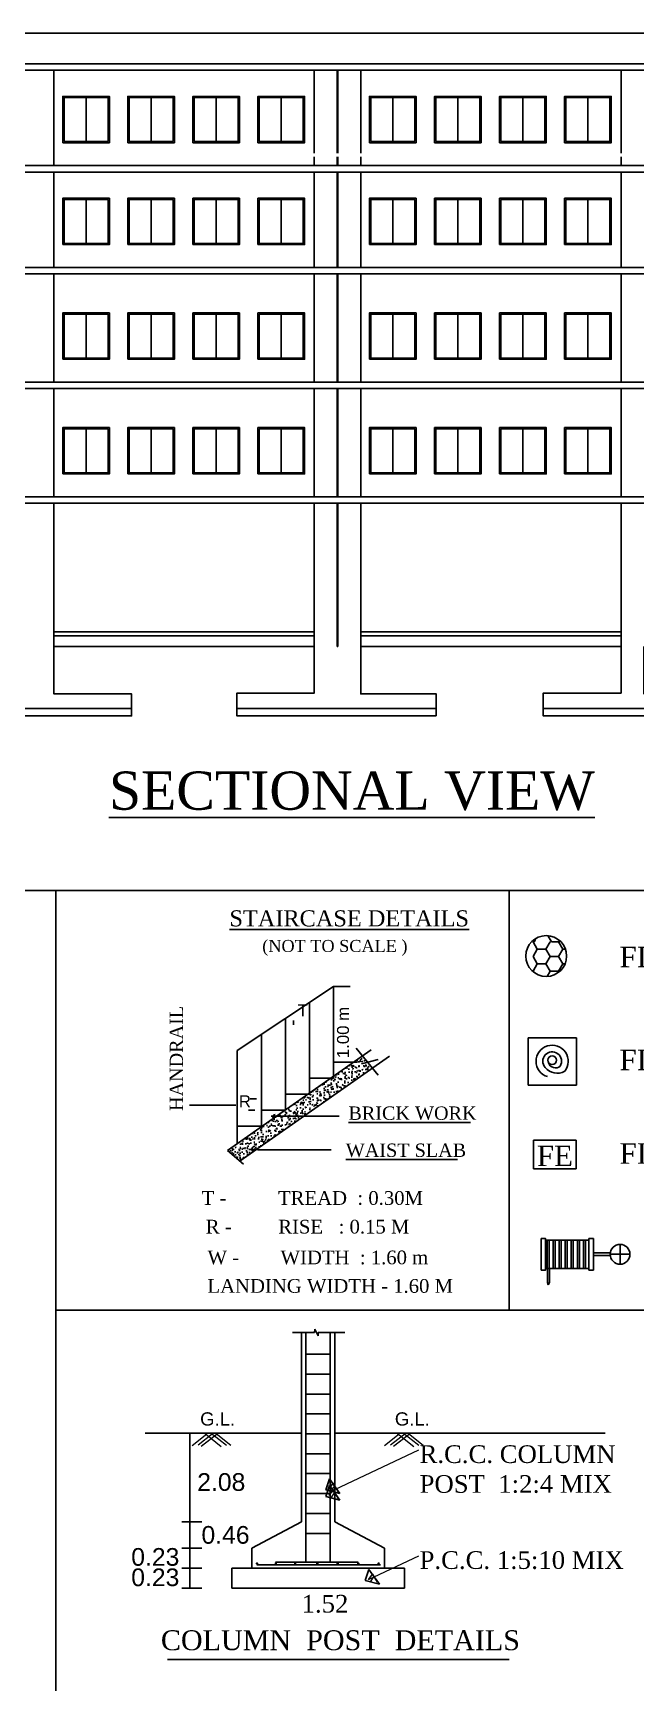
# Model space of a CAD drawing. Header units: metres. Extents: x 3229 to 14086, y -2906 to 1156.
# Drawn here: x 13970.4 to 13994.1, y -2801.5 to -2736.4 of the extents above; entities that cross this region are included whole.
import ezdxf

# ---------------------------------------------------------------- set-up
doc = ezdxf.new("R2010")
doc.units = ezdxf.units.M
doc.header["$MEASUREMENT"] = 0
doc.linetypes.add('DASHED2', pattern=[0.375, 0.25, -0.125])
doc.styles.add('00', font='romantic.ttf')
doc.styles.add('i', font='romantic.ttf')
doc.styles.add('Schedule', font='times.ttf', dxfattribs={"height": 9})
doc.styles.get("Standard").update_dxf_attribs({"font": 'arial.ttf'})
doc.styles.add('TIMES NEW ROMAN', font='times.ttf')
doc.dimstyles.new('Aec_Arch_I$7', dxfattribs={"dimtxt": 0.2, "dimasz": 0.125, "dimexe": 0.125, "dimexo": 0.125, "dimgap": 0.0625, "dimtad": 0, "dimzin": 3, "dimdsep": 46, "dimtxsty": 'Standard', "dimcen": 0.09375, "dimdle": 0.125, "dimadec": 0, "dimazin": 0, "dimtfac": 0.75, "dimtofl": 0, "dimtmove": 2, "dimatfit": 3, "dimfxl": 0, "dimfrac": 1, "dimtolj": 1, "dimtzin": 0, "dimarcsym": 0})

msp = doc.modelspace()

# ---------------------------------------------------------------- hatches: boundary and pattern name
h = msp.add_hatch()
h.set_pattern_fill('AR-CONC', color=0, scale=0.052337, style=0)
h.set_pattern_definition([(50, (13826.35995, -2817.22444), (0.37539305, -0.03284264), [0.0392528, -0.4317809]), (355, (13826.35995, -2817.22444), (-0.0726184, 0.3936754), [0.03140225, -0.3454247]), (100.4514, (13826.39123, -2817.22718), (0.3027749, 0.3608325), [0.03335976, -0.3669573]), (46.1842, (13826.35995, -2817.11976), (0.5585628, -0.0866278), [0.0588792, -0.6476714]), (96.6356, (13826.4065, -2817.127), (0.4891752, 0.5098249), [0.0500396, -0.5504359]), (351.1842, (13826.35995, -2817.11976), (0.4891748, 0.5098252), [0.0471034, -0.5181371]), (21, (13826.4123, -2817.14593), (0.31240373, -0.210719), [0.0392528, -0.4317809]), (326, (13826.4123, -2817.14593), (0.1273441, 0.3795224), [0.03140225, -0.3454247]), (71.4514, (13826.43832, -2817.1635), (0.439748, 0.16880305), [0.03335976, -0.3669573]), (37.5, (13826.35995, -2817.22444), (0.00636411, 0.17422693), [0, -0.34123777, 0, -0.35065845, 0, -0.34673317]), (7.5, (13826.35995, -2817.22444), (0.13768292, 0.20642358), [0, -0.19992765, 0, -0.3333872, 0, -0.13215113]), (327.5, (13826.24324, -2817.22444), (0.27938708, -0.01180456), [0, -0.1308427, 0, -0.40822924, 0, -0.5416888]), (317.5, (13826.1909, -2817.22444), (0.30522262, 0.05239203), [0, -0.1700955, 0, -0.2711061, 0, -0.38467755])])
h.paths.add_polyline_path([(13983.71, -2777.056), (13983.325, -2776.579), (13982.182, -2777.379), (13982.182, -2777.449), (13982.083, -2777.449), (13981.24, -2778.04), (13981.24, -2778.077), (13981.187, -2778.077), (13980.298, -2778.7), (13980.298, -2778.705), (13980.291, -2778.705), (13978.025, -2780.293), (13978.213, -2780.45), (13978.509, -2780.7)])
h = msp.add_hatch()
h.set_pattern_fill('ANSI32', color=0, scale=0.63298, angle=45, style=0)
h.set_pattern_definition([(90, (8423.36457, -3863.0937), (-0.237367517, 0), []), (90, (8423.4437, -3863.01458), (-0.237367517, 0), [])])
h.paths.add_polyline_path([(13992.213, -2783.803), (13990.515, -2783.803), (13990.515, -2784.926), (13992.213, -2784.926)])

# ---------------------------------------------------------------- linework, layer by layer
at = {"color": 0, "ltscale": 0.2}
for p, q in [((14015.714, -2736.432), (13948.998, -2736.432)), ((13900.604, -2737.632), (14064.065, -2737.632)), ((13900.604, -2737.882), (14064.065, -2737.882)), ((13971.228, -2741.632), (13971.228, -2737.882)), ((13981.443, -2741.142), (13981.443, -2737.882)), ((13982.344, -2741.142), (13982.344, -2737.882)), ((13982.369, -2741.142), (13982.369, -2737.882)), ((13983.269, -2741.142), (13983.269, -2737.882)), ((13993.484, -2741.142), (13993.484, -2737.882)), ((13972.488, -2738.962), (13972.488, -2740.682)), ((13975.041, -2738.962), (13975.041, -2740.682)), ((13977.594, -2738.962), (13977.594, -2740.682)), ((13980.148, -2738.962), (13980.148, -2740.682)), ((13984.526, -2738.962), (13984.526, -2740.682)), ((13987.079, -2738.962), (13987.079, -2740.682)), ((13989.632, -2738.962), (13989.632, -2740.682)), ((13992.185, -2738.962), (13992.185, -2740.682)), ((13900.604, -2741.632), (14064.065, -2741.632)), ((13971.228, -2741.632), (13971.228, -2741.292)), ((13981.443, -2741.632), (13981.443, -2741.292)), ((13982.344, -2741.632), (13982.344, -2741.292)), ((13982.369, -2741.632), (13982.369, -2741.292)), ((13983.269, -2741.632), (13983.269, -2741.292)), ((13993.484, -2741.632), (13993.484, -2741.292)), ((13900.604, -2741.882), (14064.065, -2741.882)), ((13971.228, -2745.632), (13971.228, -2741.882)), ((13981.443, -2745.632), (13981.443, -2741.882)), ((13982.344, -2745.632), (13982.344, -2741.882)), ((13982.369, -2745.632), (13982.369, -2741.882)), ((13983.269, -2745.632), (13983.269, -2741.882)), ((13993.484, -2745.632), (13993.484, -2741.882)), ((13972.488, -2742.962), (13972.488, -2744.682)), ((13975.041, -2742.962), (13975.041, -2744.682)), ((13977.594, -2742.962), (13977.594, -2744.682)), ((13980.148, -2742.962), (13980.148, -2744.682)), ((13984.526, -2742.962), (13984.526, -2744.682)), ((13987.079, -2742.962), (13987.079, -2744.682)), ((13989.632, -2742.962), (13989.632, -2744.682)), ((13992.185, -2742.962), (13992.185, -2744.682)), ((13900.604, -2745.632), (14064.065, -2745.632)), ((13900.604, -2745.882), (14064.065, -2745.882)), ((13971.228, -2750.132), (13971.228, -2745.882)), ((13981.443, -2750.132), (13981.443, -2745.882)), ((13982.344, -2750.132), (13982.344, -2745.882)), ((13982.369, -2750.132), (13982.369, -2745.882)), ((13983.269, -2750.132), (13983.269, -2745.882)), ((13993.484, -2750.132), (13993.484, -2745.882)), ((13972.488, -2747.462), (13972.488, -2749.182)), ((13975.041, -2747.462), (13975.041, -2749.182)), ((13977.594, -2747.462), (13977.594, -2749.182)), ((13980.148, -2747.462), (13980.148, -2749.182)), ((13984.526, -2747.462), (13984.526, -2749.182)), ((13987.079, -2747.462), (13987.079, -2749.182)), ((13989.632, -2747.462), (13989.632, -2749.182)), ((13992.185, -2747.462), (13992.185, -2749.182)), ((13900.604, -2750.132), (14064.065, -2750.132)), ((13900.604, -2750.382), (14064.065, -2750.382)), ((13971.228, -2754.632), (13971.228, -2750.382)), ((13981.443, -2754.632), (13981.443, -2750.382)), ((13982.344, -2754.632), (13982.344, -2750.382)), ((13982.369, -2754.632), (13982.369, -2750.382)), ((13983.269, -2754.632), (13983.269, -2750.382)), ((13993.484, -2754.632), (13993.484, -2750.382)), ((13972.488, -2751.962), (13972.488, -2753.682)), ((13975.041, -2751.962), (13975.041, -2753.682)), ((13977.594, -2751.962), (13977.594, -2753.682)), ((13980.148, -2751.962), (13980.148, -2753.682)), ((13984.526, -2751.962), (13984.526, -2753.682)), ((13987.079, -2751.962), (13987.079, -2753.682)), ((13989.632, -2751.962), (13989.632, -2753.682)), ((13992.185, -2751.962), (13992.185, -2753.682)), ((13900.604, -2754.632), (14064.065, -2754.632)), ((13900.604, -2754.882), (14064.065, -2754.882)), ((13971.228, -2760.502), (13971.228, -2754.882)), ((13981.443, -2760.502), (13981.443, -2754.882)), ((13982.344, -2760.502), (13982.344, -2754.882)), ((13982.369, -2760.502), (13982.369, -2754.882)), ((13983.269, -2760.502), (13983.269, -2754.882)), ((13993.484, -2760.502), (13993.484, -2754.882)), ((13971.228, -2759.932), (13981.443, -2759.932)), ((13971.228, -2760.082), (13981.443, -2760.082)), ((13971.228, -2760.502), (13981.443, -2760.502)), ((13982.344, -2759.932), (13982.369, -2759.932)), ((13982.344, -2760.082), (13982.369, -2760.082)), ((13982.344, -2760.502), (13982.369, -2760.502)), ((13983.269, -2759.932), (13993.484, -2759.932)), ((13983.269, -2760.082), (13993.484, -2760.082)), ((13983.269, -2760.502), (13993.484, -2760.502)), ((13978.409, -2762.932), (13986.234, -2762.932))]:
    msp.add_line(p, q, dxfattribs=at)
at = {"color": 0}
for p, q in [((13925.773, -2770.08), (13971.299, -2770.08)), ((14039.122, -2770.08), (13971.299, -2770.08)), ((13971.299, -2770.08), (13971.299, -2801.493)), ((13989.097, -2770.08), (13989.097, -2786.555)), ((13990.03, -2772.091), (13990.081, -2772.091)), ((13990.197, -2772.381), (13990.03, -2772.091)), ((13990.081, -2772.091), (13990.13, -2772.005)), ((13990.532, -2772.381), (13990.7, -2772.091)), ((13990.751, -2772.091), (13990.613, -2771.853)), ((13990.751, -2772.091), (13991.085, -2772.091)), ((13991.202, -2772.381), (13991.035, -2772.091)), ((13991.085, -2772.091), (13991.114, -2772.04)), ((13990.03, -2772.671), (13990.197, -2772.381)), ((13990.197, -2772.961), (13990.03, -2772.671)), ((13990.197, -2772.381), (13990.532, -2772.381)), ((13990.7, -2772.671), (13990.532, -2772.381)), ((13990.532, -2772.961), (13990.7, -2772.671)), ((13990.7, -2772.671), (13991.035, -2772.671)), ((13991.035, -2772.671), (13991.202, -2772.381)), ((13991.202, -2772.961), (13991.035, -2772.671)), ((13991.202, -2772.381), (13991.302, -2772.381)), ((13990.03, -2773.251), (13990.197, -2772.961)), ((13990.197, -2772.961), (13990.532, -2772.961)), ((13990.7, -2773.251), (13990.532, -2772.961)), ((13990.582, -2773.455), (13990.7, -2773.251)), ((13990.7, -2773.251), (13991.035, -2773.251)), ((13991.035, -2773.251), (13991.202, -2772.961)), ((13991.051, -2773.279), (13991.035, -2773.251)), ((13991.202, -2772.961), (13991.289, -2772.961)), ((13978.426, -2776.366), (13982.194, -2773.854)), ((13982.194, -2776.817), (13982.194, -2773.854)), ((13982.194, -2773.854), (13982.853, -2773.854)), ((13981.252, -2777.445), (13981.252, -2774.482)), ((13980.31, -2778.073), (13980.31, -2775.11)), ((13979.368, -2778.701), (13979.368, -2775.738)), ((13989.835, -2775.859), (13991.739, -2775.859)), ((13991.739, -2775.859), (13991.739, -2777.726)), ((13978.038, -2780.288), (13983.673, -2776.339)), ((13978.426, -2779.329), (13978.426, -2776.366)), ((13978.534, -2780.687), (13984.394, -2776.58)), ((13983.09, -2776.27), (13983.947, -2777.331)), ((13983.947, -2776.715), (13983.296, -2776.886)), ((13982.194, -2776.817), (13983.136, -2776.817)), ((13982.194, -2777.445), (13982.194, -2776.817)), ((13980.31, -2778.073), (13981.252, -2778.073)), ((13980.31, -2778.701), (13980.31, -2778.073)), ((13981.252, -2778.073), (13981.252, -2777.445)), ((13981.252, -2777.445), (13982.194, -2777.445)), ((13991.739, -2777.726), (13989.835, -2777.726)), ((13979.368, -2778.701), (13980.31, -2778.701)), ((13979.368, -2779.329), (13979.368, -2778.701)), ((13978.426, -2779.329), (13979.368, -2779.329)), ((13978.426, -2780.016), (13978.426, -2779.329)), ((13979.758, -2778.94), (13982.416, -2778.94)), ((13982.785, -2779.186), (13987.572, -2779.186)), ((13978.038, -2780.288), (13978.67, -2780.822)), ((13979.225, -2780.245), (13978.874, -2780.245)), ((13979.231, -2780.256), (13982.109, -2780.256)), ((13982.683, -2780.64), (13987.062, -2780.64)), ((13993.057, -2784.36), (13993.834, -2784.36)), ((13993.445, -2783.972), (13993.445, -2784.748)), ((13990.592, -2785.469), (13990.623, -2785.563)), ((13990.623, -2785.563), (13990.676, -2785.469)), ((14010.143, -2786.555), (13971.299, -2786.555)), ((13980.591, -2787.427), (13981.459, -2787.427)), ((13980.945, -2789.831), (13980.945, -2787.427)), ((13981.118, -2789.831), (13981.118, -2787.427)), ((13981.459, -2787.427), (13981.471, -2787.297)), ((13981.471, -2787.297), (13981.601, -2787.563)), ((13981.601, -2787.563), (13981.601, -2787.425)), ((13981.601, -2787.425), (13982.649, -2787.425)), ((13982.074, -2789.852), (13982.074, -2787.425)), ((13982.246, -2789.831), (13982.246, -2787.425)), ((13981.118, -2788.282), (13982.074, -2788.282)), ((13981.118, -2789.063), (13982.074, -2789.063)), ((13980.945, -2791.383), (13980.945, -2789.831)), ((13981.118, -2791.383), (13981.118, -2789.831)), ((13981.118, -2789.844), (13982.074, -2789.844)), ((13982.074, -2791.404), (13982.074, -2789.852)), ((13982.246, -2791.383), (13982.246, -2789.831)), ((13981.118, -2790.625), (13982.074, -2790.625)), ((13976.56, -2791.383), (13974.805, -2791.383)), ((13976.56, -2791.383), (13980.945, -2791.383)), ((13976.56, -2791.383), (13976.56, -2797.457)), ((13980.945, -2791.383), (13980.945, -2794.854)), ((13981.118, -2791.383), (13981.118, -2796.439)), ((13981.118, -2791.406), (13982.074, -2791.406)), ((13982.074, -2791.404), (13982.074, -2796.448)), ((13982.246, -2791.383), (13987.328, -2791.383)), ((13982.246, -2791.383), (13982.246, -2794.854)), ((13987.328, -2791.383), (13992.863, -2791.383)), ((13981.118, -2792.187), (13982.074, -2792.187)), ((13981.118, -2792.187), (13982.074, -2792.187)), ((13981.118, -2792.187), (13982.074, -2792.187)), ((13981.118, -2792.968), (13982.074, -2792.968)), ((13981.898, -2793.606), (13982.04, -2793.167)), ((13981.898, -2793.867), (13982.04, -2793.428)), ((13982.453, -2793.745), (13981.898, -2793.606)), ((13982.04, -2793.167), (13982.453, -2793.745)), ((13982.239, -2793.446), (13982.04, -2793.167)), ((13982.04, -2793.428), (13982.453, -2794.006)), ((13982.239, -2793.706), (13982.04, -2793.428)), ((13981.118, -2793.749), (13982.074, -2793.749)), ((13981.118, -2793.749), (13982.074, -2793.749)), ((13982.453, -2794.006), (13981.898, -2793.867)), ((13977.03, -2794.854), (13976.251, -2794.854)), ((13976.56, -2794.854), (13977.03, -2794.854)), ((13978.992, -2795.895), (13980.945, -2794.854)), ((13981.118, -2794.53), (13982.074, -2794.53)), ((13981.118, -2794.53), (13982.074, -2794.53)), ((13981.118, -2794.53), (13982.074, -2794.53)), ((13982.246, -2794.854), (13984.199, -2795.895)), ((13981.118, -2795.311), (13982.074, -2795.311)), ((13977.03, -2795.895), (13976.251, -2795.895)), ((13976.56, -2795.895), (13977.03, -2795.895)), ((13978.992, -2796.676), (13978.992, -2795.895)), ((13984.199, -2796.676), (13984.199, -2795.895)), ((13977.03, -2796.676), (13976.251, -2796.676)), ((13976.56, -2796.676), (13977.03, -2796.676)), ((13978.992, -2796.676), (13978.211, -2796.676)), ((13978.211, -2797.457), (13978.211, -2796.676)), ((13978.992, -2796.676), (13984.199, -2796.676)), ((13980.945, -2796.676), (13978.992, -2796.676)), ((13979.191, -2796.544), (13984.048, -2796.544)), ((13979.928, -2796.439), (13981.118, -2796.439)), ((13980.945, -2796.676), (13982.246, -2796.676)), ((13980.945, -2796.676), (13982.246, -2796.676)), ((13981.118, -2796.439), (13982.074, -2796.439)), ((13983.166, -2796.448), (13982.074, -2796.448)), ((13983.445, -2797.168), (13983.588, -2796.729)), ((13983.787, -2797.007), (13983.588, -2796.729)), ((13983.588, -2796.729), (13984.001, -2797.307)), ((13984.199, -2796.676), (13984.98, -2796.676)), ((13984.98, -2797.457), (13984.98, -2796.676)), ((13977.03, -2797.457), (13976.251, -2797.457)), ((13976.56, -2797.457), (13977.03, -2797.457)), ((13978.992, -2797.457), (13978.211, -2797.457)), ((13978.992, -2797.457), (13984.199, -2797.457)), ((13980.945, -2797.457), (13978.992, -2797.457)), ((13980.945, -2797.457), (13982.246, -2797.457)), ((13984.001, -2797.307), (13983.445, -2797.168)), ((13984.199, -2797.457), (13984.98, -2797.457)), ((13975.684, -2800.259), (13989.09, -2800.259))]:
    msp.add_line(p, q, dxfattribs=at)
at = {"color": 0, "linetype": 'DASHED2'}
for p, q in [((13980.626, -2775.355), (13980.626, -2775.181)), ((13981.252, -2775.184), (13981.252, -2775.01)), ((13981.252, -2775.01), (13981.252, -2775.33)), ((13981.252, -2775.024), (13981.252, -2775.344)), ((13978.863, -2778.701), (13979.183, -2778.701)), ((13979.038, -2778.701), (13978.863, -2778.701)), ((13978.925, -2778.262), (13979.245, -2778.262))]:
    msp.add_line(p, q, dxfattribs=at)
at = {"color": 0, "lineweight": -2}
for p, q in [((13989.835, -2775.859), (13989.835, -2777.726)), ((13990.043, -2779.88), (13990.043, -2781.006))]:
    msp.add_line(p, q, dxfattribs=at)
at = {"color": 0, "linetype": 'ByBlock'}
for p, q in [((13990.043, -2779.88), (13991.728, -2779.88)), ((13991.728, -2779.88), (13991.728, -2781.006)), ((13991.728, -2781.006), (13990.043, -2781.006))]:
    msp.add_line(p, q, dxfattribs=at)
at = {"color": 0, "lineweight": 20}
for p, q in [((13976.655, -2791.859), (13977.225, -2791.408)), ((13976.888, -2791.841), (13977.458, -2791.389)), ((13977.01, -2791.895), (13977.649, -2791.389)), ((13977.06, -2791.85), (13977.63, -2791.399)), ((13977.798, -2791.913), (13977.16, -2791.408)), ((13977.997, -2791.868), (13977.393, -2791.389)), ((13978.169, -2791.859), (13977.599, -2791.408)), ((13984.204, -2791.859), (13984.774, -2791.408)), ((13984.438, -2791.841), (13985.007, -2791.389)), ((13984.56, -2791.895), (13985.198, -2791.389)), ((13984.609, -2791.85), (13985.179, -2791.399)), ((13985.348, -2791.913), (13984.71, -2791.408)), ((13985.547, -2791.868), (13984.943, -2791.389)), ((13985.718, -2791.859), (13985.149, -2791.408)), ((13982.246, -2793.588), (13985.555, -2792.033)), ((13982.176, -2793.336), (13982.018, -2793.556)), ((13982.176, -2793.596), (13982.018, -2793.816)), ((13982.181, -2793.342), (13982.023, -2793.562)), ((13982.181, -2793.602), (13982.023, -2793.822)), ((13982.239, -2793.446), (13982.08, -2793.665)), ((13982.176, -2793.336), (13982.301, -2793.556)), ((13982.176, -2793.596), (13982.301, -2793.816)), ((13982.181, -2793.342), (13982.306, -2793.562)), ((13982.181, -2793.602), (13982.306, -2793.822)), ((13982.239, -2793.446), (13982.364, -2793.665)), ((13982.239, -2793.706), (13982.08, -2793.926)), ((13982.239, -2793.706), (13982.364, -2793.926)), ((13983.571, -2797.123), (13985.555, -2796.19)), ((13983.724, -2796.897), (13983.566, -2797.117)), ((13983.729, -2796.903), (13983.571, -2797.123)), ((13983.724, -2796.897), (13983.849, -2797.117)), ((13983.729, -2796.903), (13983.854, -2797.123)), ((13983.787, -2797.007), (13983.628, -2797.227)), ((13983.787, -2797.007), (13983.912, -2797.227))]:
    msp.add_line(p, q, dxfattribs=at)
at = {"color": 0, "ltscale": 0.2}
for points in [[(13971.574, -2740.732), (13971.574, -2738.912), (13973.403, -2738.912), (13973.403, -2740.732)], [(13971.624, -2740.682), (13971.624, -2738.962), (13973.353, -2738.962), (13973.353, -2740.682)], [(13974.127, -2740.732), (13974.127, -2738.912), (13975.956, -2738.912), (13975.956, -2740.732)], [(13974.177, -2740.682), (13974.177, -2738.962), (13975.906, -2738.962), (13975.906, -2740.682)], [(13976.68, -2740.732), (13976.68, -2738.912), (13978.509, -2738.912), (13978.509, -2740.732)], [(13976.73, -2740.682), (13976.73, -2738.962), (13978.459, -2738.962), (13978.459, -2740.682)], [(13979.233, -2740.732), (13979.233, -2738.912), (13981.062, -2738.912), (13981.062, -2740.732)], [(13979.283, -2740.682), (13979.283, -2738.962), (13981.012, -2738.962), (13981.012, -2740.682)], [(13983.611, -2740.732), (13983.611, -2738.912), (13985.44, -2738.912), (13985.44, -2740.732)], [(13983.661, -2740.682), (13983.661, -2738.962), (13985.39, -2738.962), (13985.39, -2740.682)], [(13986.164, -2740.732), (13986.164, -2738.912), (13987.993, -2738.912), (13987.993, -2740.732)], [(13986.214, -2740.682), (13986.214, -2738.962), (13987.943, -2738.962), (13987.943, -2740.682)], [(13988.718, -2740.732), (13988.718, -2738.912), (13990.546, -2738.912), (13990.546, -2740.732)], [(13988.768, -2740.682), (13988.768, -2738.962), (13990.496, -2738.962), (13990.496, -2740.682)], [(13991.271, -2740.732), (13991.271, -2738.912), (13993.099, -2738.912), (13993.099, -2740.732)], [(13991.321, -2740.682), (13991.321, -2738.962), (13993.049, -2738.962), (13993.049, -2740.682)], [(13971.574, -2744.732), (13971.574, -2742.912), (13973.403, -2742.912), (13973.403, -2744.732)], [(13974.127, -2744.732), (13974.127, -2742.912), (13975.956, -2742.912), (13975.956, -2744.732)], [(13976.68, -2744.732), (13976.68, -2742.912), (13978.509, -2742.912), (13978.509, -2744.732)], [(13979.233, -2744.732), (13979.233, -2742.912), (13981.062, -2742.912), (13981.062, -2744.732)], [(13983.611, -2744.732), (13983.611, -2742.912), (13985.44, -2742.912), (13985.44, -2744.732)], [(13986.164, -2744.732), (13986.164, -2742.912), (13987.993, -2742.912), (13987.993, -2744.732)], [(13988.718, -2744.732), (13988.718, -2742.912), (13990.546, -2742.912), (13990.546, -2744.732)], [(13991.271, -2744.732), (13991.271, -2742.912), (13993.099, -2742.912), (13993.099, -2744.732)], [(13971.624, -2744.682), (13971.624, -2742.962), (13973.353, -2742.962), (13973.353, -2744.682)], [(13974.177, -2744.682), (13974.177, -2742.962), (13975.906, -2742.962), (13975.906, -2744.682)], [(13976.73, -2744.682), (13976.73, -2742.962), (13978.459, -2742.962), (13978.459, -2744.682)], [(13979.283, -2744.682), (13979.283, -2742.962), (13981.012, -2742.962), (13981.012, -2744.682)], [(13983.661, -2744.682), (13983.661, -2742.962), (13985.39, -2742.962), (13985.39, -2744.682)], [(13986.214, -2744.682), (13986.214, -2742.962), (13987.943, -2742.962), (13987.943, -2744.682)], [(13988.768, -2744.682), (13988.768, -2742.962), (13990.496, -2742.962), (13990.496, -2744.682)], [(13991.321, -2744.682), (13991.321, -2742.962), (13993.049, -2742.962), (13993.049, -2744.682)], [(13971.574, -2749.232), (13971.574, -2747.412), (13973.403, -2747.412), (13973.403, -2749.232)], [(13971.624, -2749.182), (13971.624, -2747.462), (13973.353, -2747.462), (13973.353, -2749.182)], [(13974.127, -2749.232), (13974.127, -2747.412), (13975.956, -2747.412), (13975.956, -2749.232)], [(13974.177, -2749.182), (13974.177, -2747.462), (13975.906, -2747.462), (13975.906, -2749.182)], [(13976.68, -2749.232), (13976.68, -2747.412), (13978.509, -2747.412), (13978.509, -2749.232)], [(13976.73, -2749.182), (13976.73, -2747.462), (13978.459, -2747.462), (13978.459, -2749.182)], [(13979.233, -2749.232), (13979.233, -2747.412), (13981.062, -2747.412), (13981.062, -2749.232)], [(13979.283, -2749.182), (13979.283, -2747.462), (13981.012, -2747.462), (13981.012, -2749.182)], [(13983.611, -2749.232), (13983.611, -2747.412), (13985.44, -2747.412), (13985.44, -2749.232)], [(13983.661, -2749.182), (13983.661, -2747.462), (13985.39, -2747.462), (13985.39, -2749.182)], [(13986.164, -2749.232), (13986.164, -2747.412), (13987.993, -2747.412), (13987.993, -2749.232)], [(13986.214, -2749.182), (13986.214, -2747.462), (13987.943, -2747.462), (13987.943, -2749.182)], [(13988.718, -2749.232), (13988.718, -2747.412), (13990.546, -2747.412), (13990.546, -2749.232)], [(13988.768, -2749.182), (13988.768, -2747.462), (13990.496, -2747.462), (13990.496, -2749.182)], [(13991.271, -2749.232), (13991.271, -2747.412), (13993.099, -2747.412), (13993.099, -2749.232)], [(13991.321, -2749.182), (13991.321, -2747.462), (13993.049, -2747.462), (13993.049, -2749.182)], [(13971.574, -2753.732), (13971.574, -2751.912), (13973.403, -2751.912), (13973.403, -2753.732)], [(13971.624, -2753.682), (13971.624, -2751.962), (13973.353, -2751.962), (13973.353, -2753.682)], [(13974.127, -2753.732), (13974.127, -2751.912), (13975.956, -2751.912), (13975.956, -2753.732)], [(13974.177, -2753.682), (13974.177, -2751.962), (13975.906, -2751.962), (13975.906, -2753.682)], [(13976.68, -2753.732), (13976.68, -2751.912), (13978.509, -2751.912), (13978.509, -2753.732)], [(13976.73, -2753.682), (13976.73, -2751.962), (13978.459, -2751.962), (13978.459, -2753.682)], [(13979.233, -2753.732), (13979.233, -2751.912), (13981.062, -2751.912), (13981.062, -2753.732)], [(13979.283, -2753.682), (13979.283, -2751.962), (13981.012, -2751.962), (13981.012, -2753.682)], [(13983.611, -2753.732), (13983.611, -2751.912), (13985.44, -2751.912), (13985.44, -2753.732)], [(13983.661, -2753.682), (13983.661, -2751.962), (13985.39, -2751.962), (13985.39, -2753.682)], [(13986.164, -2753.732), (13986.164, -2751.912), (13987.993, -2751.912), (13987.993, -2753.732)], [(13986.214, -2753.682), (13986.214, -2751.962), (13987.943, -2751.962), (13987.943, -2753.682)], [(13988.718, -2753.732), (13988.718, -2751.912), (13990.546, -2751.912), (13990.546, -2753.732)], [(13988.768, -2753.682), (13988.768, -2751.962), (13990.496, -2751.962), (13990.496, -2753.682)], [(13991.271, -2753.732), (13991.271, -2751.912), (13993.099, -2751.912), (13993.099, -2753.732)], [(13991.321, -2753.682), (13991.321, -2751.962), (13993.049, -2751.962), (13993.049, -2753.682)]]:
    msp.add_lwpolyline(points, close=True, dxfattribs=at)
for points in [[(13971.228, -2760.502), (13971.228, -2762.365), (13974.278, -2762.365), (13974.278, -2763.232), (13967.278, -2763.232), (13967.278, -2762.932), (13974.278, -2762.932)], [(13981.443, -2760.502), (13981.443, -2762.332), (13978.409, -2762.332), (13978.409, -2762.932), (13978.409, -2763.232), (13986.234, -2763.232)], [(13983.269, -2760.502), (13983.269, -2762.365), (13986.234, -2762.365), (13986.234, -2763.232)], [(13994.384, -2760.502), (13994.384, -2762.365), (13997.434, -2762.365), (13997.434, -2763.232), (13990.434, -2763.232), (13990.434, -2762.932), (13997.434, -2762.932)], [(13993.484, -2760.502), (13993.484, -2762.332), (13990.434, -2762.332), (13990.434, -2762.932)]]:
    msp.add_lwpolyline(points, dxfattribs=at)
at = {"color": 0}
for points in [[(13990.353, -2783.743), (13990.526, -2783.743), (13990.526, -2784.977), (13990.353, -2784.977)], [(13990.526, -2783.798), (13992.225, -2783.798), (13992.225, -2784.922), (13990.526, -2784.922)], [(13992.225, -2783.743), (13992.399, -2783.743), (13992.399, -2784.977), (13992.225, -2784.977)], [(13992.399, -2784.308), (13993.057, -2784.308), (13993.057, -2784.412), (13992.399, -2784.412)]]:
    msp.add_lwpolyline(points, close=True, dxfattribs=at)
for points in [[(13990.592, -2784.922), (13990.592, -2785.469)], [(13990.676, -2784.922), (13990.676, -2785.469)]]:
    msp.add_lwpolyline(points, dxfattribs=at)
at = {"color": 0, "const_width": 0.0488}
for points in [[(13979.174, -2796.495, 1), (13979.223, -2796.495, 1)], [(13979.909, -2796.495, 1), (13979.958, -2796.495, 1)], [(13980.668, -2796.495, 1), (13980.716, -2796.495, 1)], [(13981.542, -2796.495, 1), (13981.591, -2796.495, 1)], [(13982.34, -2796.495, 1), (13982.388, -2796.495, 1)], [(13983.15, -2796.495, 1), (13983.199, -2796.495, 1)], [(13983.946, -2796.495, 1), (13983.995, -2796.495, 1)]]:
    msp.add_lwpolyline(points, format="xyb", close=True, dxfattribs=at)
at = {"color": 0}
for centre, radius in [((13990.549, -2772.654), 0.801), ((13990.781, -2776.743), 0.172), ((13993.445, -2784.36), 0.388)]:
    msp.add_circle(centre, radius, dxfattribs=at)
for centre, radius, start, end in [((13990.781, -2776.783), 0.631, 321.4372, 253.2573), ((13990.782, -2776.783), 0.368, 329.12635, 222.29362), ((13990.981, -2776.636), 0.615, 219.90119, 298.52807), ((13990.91, -2776.757), 0.285, 195.99312, 311.1342), ((13979.909, -2778.963), 0.0912, 92.33947, 207.46155), ((13979.124, -2780.242), 0.126, 101.58068, 215.47537)]:
    msp.add_arc(centre, radius, start, end, dxfattribs=at)
for points in [[(13982.04, -2793.167), (13982.453, -2793.745), (13981.898, -2793.606), (13982.04, -2793.167)], [(13982.04, -2793.428), (13982.453, -2794.006), (13981.898, -2793.867), (13982.04, -2793.428)], [(13983.588, -2796.729), (13984.001, -2797.307), (13983.445, -2797.168), (13983.588, -2796.729)]]:
    msp.add_solid(points, dxfattribs=at)
at = {"color": 0, "lineweight": 20}
for points in [[(13982.018, -2793.556), (13982.176, -2793.336), (13982.301, -2793.556), (13982.018, -2793.556)], [(13982.018, -2793.816), (13982.176, -2793.596), (13982.301, -2793.816), (13982.018, -2793.816)], [(13982.023, -2793.562), (13982.181, -2793.342), (13982.306, -2793.562), (13982.023, -2793.562)], [(13982.023, -2793.822), (13982.181, -2793.602), (13982.306, -2793.822), (13982.023, -2793.822)], [(13982.08, -2793.665), (13982.239, -2793.446), (13982.364, -2793.665), (13982.08, -2793.665)], [(13982.08, -2793.926), (13982.239, -2793.706), (13982.364, -2793.926), (13982.08, -2793.926)], [(13983.566, -2797.117), (13983.724, -2796.897), (13983.849, -2797.117), (13983.566, -2797.117)], [(13983.571, -2797.123), (13983.729, -2796.903), (13983.854, -2797.123), (13983.571, -2797.123)], [(13983.628, -2797.227), (13983.787, -2797.007), (13983.912, -2797.227), (13983.628, -2797.227)]]:
    msp.add_solid(points, dxfattribs=at)

# ---------------------------------------------------------------- texts
at = {"color": 0}
for s, height, style, p in [('%%USECTIONAL VIEW', 1.5, 'i', (13973.389, -2766.91)), ('FIRE ALARAM SYSTEM', 0.80388, 'TIMES NEW ROMAN', (13993.424, -2773.092)), ('FIRE WATER PIPE', 0.80388, 'TIMES NEW ROMAN', (13993.424, -2777.133)), ('BRICK WORK', 0.5234, '00', (13982.785, -2779.081)), ('WAIST SLAB', 0.5234, '00', (13982.683, -2780.536)), ('FIRE FIGHTING EQUPEMENTS', 0.80388, 'TIMES NEW ROMAN', (13993.424, -2780.804)), ('FE', 0.8039, 'Schedule', (13990.179, -2780.899)), ('W -        WIDTH  : 1.60 m', 0.53789, '00', (13977.255, -2784.751)), ('LANDING WIDTH - 1.60 M', 0.53789, '00', (13977.255, -2785.87)), ('R.C.C. COLUMN', 0.69427, '00', (13985.577, -2792.55)), ('POST  1:2:4 MIX', 0.69427, '00', (13985.578, -2793.72)), ('P.C.C. 1:5:10 MIX', 0.69427, '00', (13985.578, -2796.707)), ('1.52', 0.6943, '00', (13980.949, -2798.42)), ('COLUMN  POST  DETAILS', 0.78105, '00', (13975.425, -2799.896))]:
    msp.add_text(s, height=height, dxfattribs=dict(at, style=style)).set_placement(p)
at = {"color": 0, "lineweight": -2, "style": '00'}
msp.add_text('(NOT TO SCALE )', height=0.47335, dxfattribs=at).set_placement((13979.404, -2772.494))
at = {"color": 0, "lineweight": 30, "style": '00'}
msp.add_text('HANDRAIL', height=0.5234, rotation=90, dxfattribs=at).set_placement((13976.296, -2778.737))
for s, p in [('T -          TREAD  : 0.30M', (13977.023, -2782.418)), ('R -         RISE   : 0.15 M', (13977.187, -2783.543))]:
    msp.add_text(s, height=0.53789, dxfattribs=at).set_placement(p)
at = {"color": 0, "lineweight": -2, "insert": (13978.117, -2770.858), "char_height": 0.63113, "width": 10.45091, "attachment_point": 1}
msp.add_mtext('{\\fRomantic|b0|i0|c2|p2;\\LSTAIRCASE DETAILS}', dxfattribs=at)
at = {"color": 0, "char_height": 0.47103, "attachment_point": 1}
for s, insert, width in [('{\\fArial|b0|i0|c0|p34;T}', (13980.792, -2774.55), 27.03917), ('{\\fArial|b0|i0|c0|p34;R}', (13978.485, -2778.12), 27.1644)]:
    msp.add_mtext(s, dxfattribs=dict(at, insert=insert, width=width))
at = {"color": 0, "insert": (13982.337, -2776.661), "char_height": 0.471, "width": 27.16292, "attachment_point": 1, "rotation": 90}
msp.add_mtext('1.00 m', dxfattribs=at)
at = {"color": 0, "lineweight": 20, "char_height": 0.5207, "attachment_point": 1}
for insert in [(13976.966, -2790.561), (13984.607, -2790.561)]:
    msp.add_mtext('G.L.', dxfattribs=dict(at, insert=insert))
at = {"color": 0, "lineweight": 20, "attachment_point": 1}
for s, insert, char_height, width in [('2.08', (13976.853, -2792.949), 0.6943, 2.03494), ('0.46', (13977.019, -2795.024), 0.6943, 1.99438), ('{\\fArial|b0|i0|c0|p34;0.23}', (13974.263, -2795.889), 0.69427, 14.81827), ('{\\fArial|b0|i0|c0|p34;0.23}', (13974.263, -2796.689), 0.69427, 14.81827)]:
    msp.add_mtext(s, dxfattribs=dict(at, insert=insert, char_height=char_height, width=width))

# ---------------------------------------------------------------- leaders
at = {"color": 0, "lineweight": 30}
msp.add_leader([(13978.37, -2778.502), (13976.554, -2778.502)], dimstyle='Aec_Arch_I$7', override={"dimgap": 0.0625, "dimtad": 0}, dxfattribs=at)

doc.saveas('drawing.dxf')
